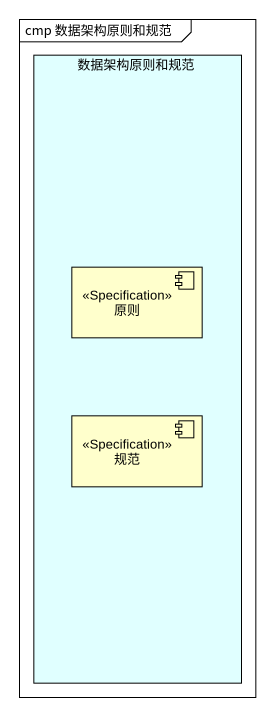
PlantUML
@startuml
mainframe cmp 数据架构原则和规范
rectangle 数据架构原则和规范 #E0FFFF {
  component 原则 <<Specification>>
  component 规范 <<Specification>>
}
@enduml
